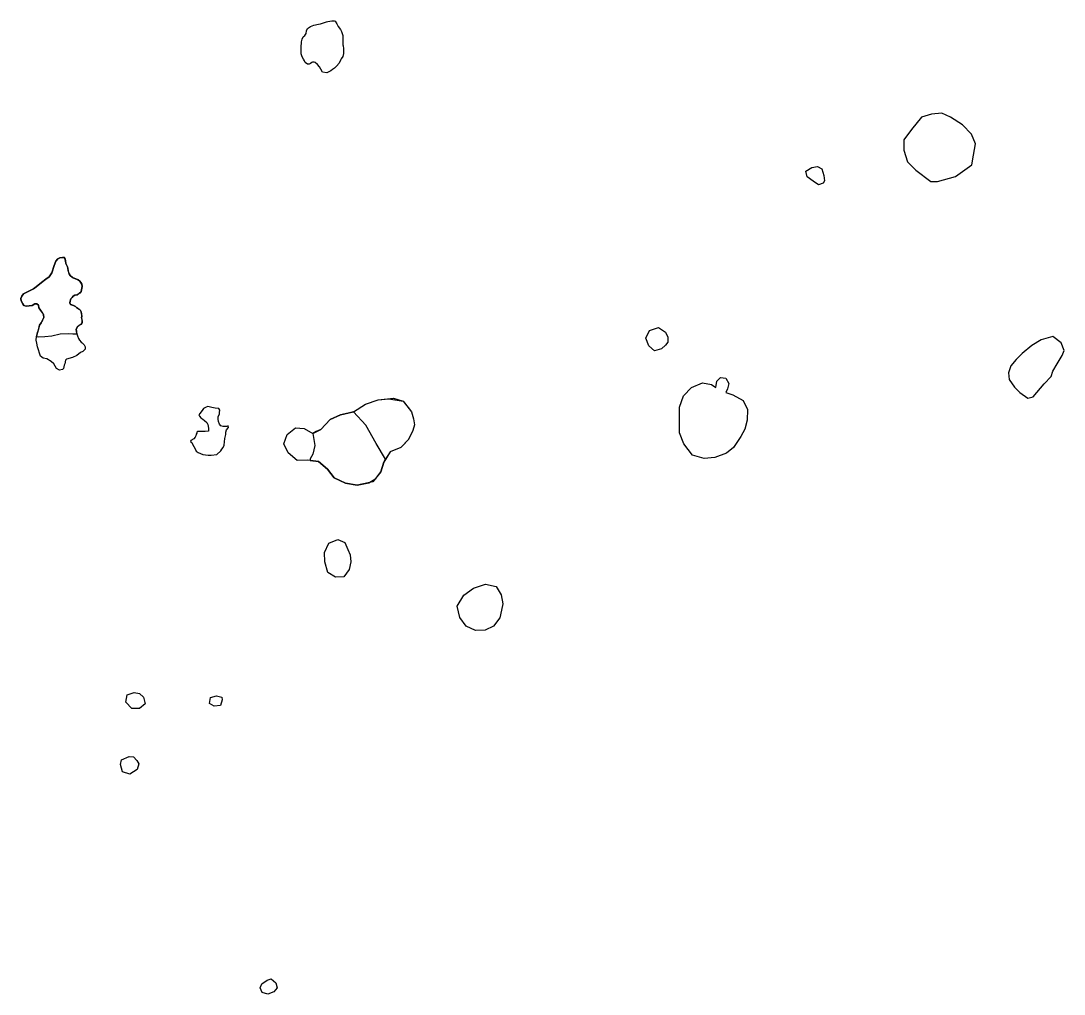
# Model space of a CAD drawing. Header units: metres. Extents: x 4462694 to 4462795, y 5794005 to 5794153.
# Drawn here: x 4462750.73 to 4462779.94, y 5794085.92 to 5794113.18 of the extents above; entities that cross this region are included whole.
import ezdxf

# ---------------------------------------------------------------- set-up
doc = ezdxf.new("R2010")
doc.units = ezdxf.units.M
doc.layers.add('Befunde', color=7, linetype='Continuous')

msp = doc.modelspace()

# ---------------------------------------------------------------- linework, layer by layer
at = {"layer": 'Befunde'}
for points, elevation in [([(4462759.132, 5794111.823), (4462759.089, 5794111.892), (4462759.036, 5794111.956), (4462758.975, 5794112.009), (4462758.945, 5794112.027), (4462758.899, 5794112.022), (4462758.877, 5794112.017), (4462758.842, 5794111.989), (4462758.799, 5794111.97), (4462758.756, 5794111.968), (4462758.694, 5794112.013), (4462758.668, 5794112.062), (4462758.645, 5794112.11), (4462758.606, 5794112.175), (4462758.582, 5794112.254), (4462758.582, 5794112.333), (4462758.581, 5794112.389), (4462758.581, 5794112.473), (4462758.585, 5794112.559), (4462758.59, 5794112.594), (4462758.611, 5794112.669), (4462758.638, 5794112.731), (4462758.685, 5794112.774), (4462758.718, 5794112.829), (4462758.732, 5794112.9), (4462758.753, 5794112.961), (4462758.787, 5794112.984), (4462758.842, 5794113.019), (4462758.931, 5794113.062), (4462759.063, 5794113.086), (4462759.125, 5794113.093), (4462759.2, 5794113.124), (4462759.288, 5794113.156), (4462759.328, 5794113.158), (4462759.438, 5794113.178), (4462759.502, 5794113.179), (4462759.527, 5794113.173), (4462759.578, 5794113.098), (4462759.617, 5794113.024), (4462759.684, 5794112.942), (4462759.712, 5794112.884), (4462759.746, 5794112.771), (4462759.75, 5794112.681), (4462759.749, 5794112.619), (4462759.75, 5794112.51), (4462759.754, 5794112.48), (4462759.763, 5794112.409), (4462759.765, 5794112.356), (4462759.763, 5794112.309), (4462759.764, 5794112.263), (4462759.742, 5794112.18), (4462759.697, 5794112.112), (4462759.681, 5794112.075), (4462759.646, 5794111.995), (4462759.569, 5794111.912), (4462759.517, 5794111.855), (4462759.459, 5794111.816), (4462759.406, 5794111.777), (4462759.356, 5794111.751), (4462759.298, 5794111.723), (4462759.172, 5794111.745)], 51.488), ([(4462775.674, 5794110.135), (4462775.454, 5794109.85), (4462775.451, 5794109.558), (4462775.554, 5794109.232), (4462775.795, 5794109), (4462776.212, 5794108.678), (4462776.399, 5794108.677), (4462776.9, 5794108.821), (4462777.356, 5794109.143), (4462777.408, 5794109.42), (4462777.46, 5794109.732), (4462777.351, 5794110.008), (4462777.099, 5794110.268), (4462776.758, 5794110.484), (4462776.515, 5794110.591), (4462776.228, 5794110.57), (4462775.952, 5794110.481)], 51.171), ([(4462751.811, 5794103.392), (4462751.729, 5794103.441), (4462751.655, 5794103.569), (4462751.577, 5794103.641), (4462751.459, 5794103.709), (4462751.35, 5794103.729), (4462751.281, 5794103.788), (4462751.197, 5794104.046), (4462751.179, 5794104.155), (4462751.16, 5794104.233), (4462751.172, 5794104.339), (4462751.197, 5794104.454), (4462751.219, 5794104.529), (4462751.256, 5794104.656), (4462751.297, 5794104.719), (4462751.338, 5794104.797), (4462751.375, 5794104.868), (4462751.366, 5794104.943), (4462751.334, 5794104.997), (4462751.26, 5794105.106), (4462751.231, 5794105.141), (4462751.228, 5794105.218), (4462751.175, 5794105.253), (4462751.119, 5794105.253), (4462751.044, 5794105.209), (4462750.882, 5794105.187), (4462750.817, 5794105.203), (4462750.789, 5794105.256), (4462750.742, 5794105.334), (4462750.73, 5794105.402), (4462750.761, 5794105.464), (4462750.808, 5794105.533), (4462750.895, 5794105.576), (4462751.088, 5794105.673), (4462751.16, 5794105.727), (4462751.303, 5794105.855), (4462751.425, 5794105.943), (4462751.525, 5794106.005), (4462751.596, 5794106.121), (4462751.659, 5794106.323), (4462751.705, 5794106.451), (4462751.768, 5794106.51), (4462751.825, 5794106.54), (4462751.899, 5794106.552), (4462751.95, 5794106.546), (4462751.97, 5794106.5), (4462751.979, 5794106.458), (4462751.993, 5794106.383), (4462752.027, 5794106.306), (4462752.045, 5794106.252), (4462752.058, 5794106.164), (4462752.079, 5794106.09), (4462752.109, 5794106.044), (4462752.172, 5794105.987), (4462752.213, 5794105.97), (4462752.335, 5794105.927), (4462752.38, 5794105.888), (4462752.406, 5794105.853), (4462752.435, 5794105.804), (4462752.443, 5794105.738), (4462752.435, 5794105.684), (4462752.424, 5794105.647), (4462752.417, 5794105.594), (4462752.377, 5794105.55), (4462752.306, 5794105.503), (4462752.244, 5794105.495), (4462752.198, 5794105.471), (4462752.164, 5794105.432), (4462752.132, 5794105.394), (4462752.123, 5794105.367), (4462752.106, 5794105.329), (4462752.101, 5794105.28), (4462752.124, 5794105.237), (4462752.207, 5794105.204), (4462752.26, 5794105.179), (4462752.29, 5794105.15), (4462752.367, 5794105.101), (4462752.398, 5794105.07), (4462752.417, 5794105.027), (4462752.431, 5794104.967), (4462752.438, 5794104.9), (4462752.432, 5794104.866), (4462752.441, 5794104.812), (4462752.445, 5794104.769), (4462752.445, 5794104.732), (4462752.426, 5794104.686), (4462752.394, 5794104.672), (4462752.354, 5794104.632), (4462752.32, 5794104.614), (4462752.295, 5794104.574), (4462752.277, 5794104.538), (4462752.289, 5794104.488), (4462752.291, 5794104.462), (4462752.301, 5794104.416), (4462752.318, 5794104.356), (4462752.344, 5794104.281), (4462752.368, 5794104.236), (4462752.417, 5794104.182), (4462752.451, 5794104.158), (4462752.498, 5794104.101), (4462752.531, 5794104.051), (4462752.528, 5794103.983), (4462752.465, 5794103.92), (4462752.4, 5794103.894), (4462752.298, 5794103.803), (4462752.172, 5794103.748), (4462752.007, 5794103.703), (4462751.981, 5794103.677), (4462751.957, 5794103.576), (4462751.947, 5794103.533), (4462751.922, 5794103.443), (4462751.893, 5794103.409)], 51.446), ([(4462752.301, 5794104.416), (4462752.289, 5794104.488), (4462752.277, 5794104.538), (4462752.32, 5794104.614), (4462752.394, 5794104.672), (4462752.426, 5794104.686), (4462752.447, 5794104.738), (4462752.445, 5794104.794), (4462752.432, 5794104.866), (4462752.438, 5794104.9), (4462752.434, 5794104.936), (4462752.426, 5794104.986), (4462752.417, 5794105.027), (4462752.398, 5794105.07), (4462752.382, 5794105.086), (4462752.355, 5794105.108), (4462752.322, 5794105.13), (4462752.29, 5794105.15), (4462752.26, 5794105.179), (4462752.26, 5794105.179), (4462752.219, 5794105.198), (4462752.161, 5794105.223), (4462752.124, 5794105.237), (4462752.101, 5794105.28), (4462752.106, 5794105.329), (4462752.132, 5794105.394), (4462752.164, 5794105.432), (4462752.198, 5794105.471), (4462752.244, 5794105.495), (4462752.306, 5794105.503), (4462752.417, 5794105.594), (4462752.443, 5794105.738), (4462752.435, 5794105.804), (4462752.38, 5794105.888), (4462752.335, 5794105.927), (4462752.172, 5794105.987), (4462752.109, 5794106.044), (4462752.079, 5794106.09), (4462752.054, 5794106.188), (4462752.045, 5794106.252), (4462752.034, 5794106.285), (4462752.018, 5794106.327), (4462751.993, 5794106.383), (4462751.979, 5794106.458), (4462751.96, 5794106.522), (4462751.95, 5794106.546), (4462751.899, 5794106.552), (4462751.825, 5794106.54), (4462751.768, 5794106.51), (4462751.705, 5794106.451), (4462751.659, 5794106.323), (4462751.596, 5794106.121), (4462751.525, 5794106.005), (4462751.425, 5794105.943), (4462751.303, 5794105.855), (4462751.16, 5794105.727), (4462751.088, 5794105.673), (4462750.808, 5794105.533), (4462750.761, 5794105.464), (4462750.73, 5794105.402), (4462750.742, 5794105.334), (4462750.789, 5794105.256), (4462750.817, 5794105.203), (4462750.882, 5794105.187), (4462751.044, 5794105.209), (4462751.119, 5794105.253), (4462751.175, 5794105.253), (4462751.228, 5794105.218), (4462751.231, 5794105.141), (4462751.26, 5794105.106), (4462751.279, 5794105.077), (4462751.319, 5794105.019), (4462751.366, 5794104.943), (4462751.375, 5794104.868), (4462751.338, 5794104.797), (4462751.312, 5794104.747), (4462751.297, 5794104.719), (4462751.256, 5794104.656), (4462751.234, 5794104.58), (4462751.197, 5794104.454), (4462751.172, 5794104.339), (4462751.234, 5794104.329), (4462751.234, 5794104.329), (4462751.405, 5794104.335), (4462751.596, 5794104.355), (4462751.835, 5794104.412), (4462751.835, 5794104.412), (4462752.067, 5794104.419), (4462752.181, 5794104.416), (4462752.301, 5794104.416)], 51.446), ([(4462760.047, 5794102.232), (4462760.381, 5794102.443), (4462760.735, 5794102.563), (4462761.031, 5794102.593), (4462761.031, 5794102.593), (4462761.437, 5794102.522), (4462761.576, 5794102.347), (4462761.667, 5794102.232), (4462761.726, 5794102.027), (4462761.751, 5794101.863), (4462761.703, 5794101.709), (4462761.613, 5794101.514), (4462761.578, 5794101.445), (4462761.432, 5794101.295), (4462761.371, 5794101.233), (4462761.067, 5794101.106), (4462760.943, 5794100.902), (4462760.678, 5794101.344), (4462760.39, 5794101.857), (4462760.047, 5794102.232)], 51.237), ([(4462756.216, 5794101.036), (4462756.325, 5794101.134), (4462756.36, 5794101.178), (4462756.395, 5794101.233), (4462756.426, 5794101.292), (4462756.434, 5794101.383), (4462756.445, 5794101.484), (4462756.465, 5794101.591), (4462756.467, 5794101.66), (4462756.489, 5794101.726), (4462756.546, 5794101.792), (4462756.535, 5794101.834), (4462756.493, 5794101.821), (4462756.445, 5794101.816), (4462756.393, 5794101.814), (4462756.334, 5794101.832), (4462756.292, 5794101.886), (4462756.266, 5794101.958), (4462756.255, 5794102.022), (4462756.257, 5794102.084), (4462756.29, 5794102.171), (4462756.295, 5794102.212), (4462756.299, 5794102.278), (4462756.273, 5794102.319), (4462756.168, 5794102.332), (4462756.08, 5794102.35), (4462755.967, 5794102.374), (4462755.916, 5794102.361), (4462755.844, 5794102.321), (4462755.807, 5794102.263), (4462755.739, 5794102.177), (4462755.715, 5794102.14), (4462755.728, 5794102.105), (4462755.77, 5794102.055), (4462755.827, 5794102.02), (4462755.875, 5794101.983), (4462755.938, 5794101.928), (4462755.969, 5794101.876), (4462755.984, 5794101.772), (4462755.982, 5794101.683), (4462755.89, 5794101.676), (4462755.82, 5794101.678), (4462755.752, 5794101.674), (4462755.702, 5794101.678), (4462755.678, 5794101.676), (4462755.661, 5794101.661), (4462755.654, 5794101.63), (4462755.641, 5794101.602), (4462755.634, 5794101.556), (4462755.613, 5794101.517), (4462755.571, 5794101.469), (4462755.49, 5794101.427), (4462755.484, 5794101.399), (4462755.519, 5794101.366), (4462755.523, 5794101.338), (4462755.578, 5794101.256), (4462755.61, 5794101.191), (4462755.643, 5794101.125), (4462755.696, 5794101.086), (4462755.822, 5794101.031), (4462755.971, 5794101.016), (4462756.061, 5794101.018)], -0.008), ([(4462758.905, 5794101.624), (4462758.963, 5794101.286), (4462758.91, 5794101.041), (4462758.834, 5794100.908), (4462758.835, 5794100.861), (4462759.066, 5794100.835), (4462759.316, 5794100.625), (4462759.5, 5794100.383), (4462759.822, 5794100.227), (4462760.15, 5794100.173), (4462760.471, 5794100.24), (4462760.668, 5794100.364), (4462760.813, 5794100.548), (4462760.892, 5794100.818), (4462760.943, 5794100.902), (4462760.678, 5794101.344), (4462760.39, 5794101.857), (4462760.047, 5794102.232), (4462759.928, 5794102.203), (4462759.677, 5794102.142), (4462759.387, 5794102.012), (4462759.132, 5794101.736), (4462759.003, 5794101.672)], 51.309)]:
    msp.add_lwpolyline(points, close=True, dxfattribs=dict(at, elevation=elevation))
for points in [[(4462773.192, 5794108.631, 51.161), (4462773.063, 5794108.583, 51.16), (4462772.919, 5794108.686, 51.168), (4462772.745, 5794108.811, 51.126), (4462772.711, 5794108.969, 51.14), (4462772.875, 5794109.075, 51.152), (4462773.037, 5794109.102, 51.154), (4462773.158, 5794109.032, 51.175), (4462773.213, 5794108.851, 51.177), (4462773.235, 5794108.695, 51.166)], [(4462768.782, 5794104.099, 51.216), (4462768.67, 5794103.996, 51.235), (4462768.475, 5794103.935, 51.219), (4462768.312, 5794104.073, 51.222), (4462768.233, 5794104.29, 51.229), (4462768.329, 5794104.504, 51.217), (4462768.586, 5794104.594, 51.215), (4462768.783, 5794104.461, 51.203), (4462768.845, 5794104.317, 51.225), (4462768.843, 5794104.177, 51.215)], [(4462779.624, 5794104.342, 51.078), (4462779.305, 5794104.245, 51.112), (4462779.044, 5794104.086, 51.139), (4462778.767, 5794103.858, 51.127), (4462778.603, 5794103.695, 51.1), (4462778.451, 5794103.512, 51.168), (4462778.39, 5794103.323, 51.158), (4462778.407, 5794103.129, 51.178), (4462778.55, 5794102.915, 51.172), (4462778.707, 5794102.767, 51.155), (4462778.93, 5794102.614, 51.156), (4462779.081, 5794102.647, 51.109), (4462779.389, 5794103.016, 51.1), (4462779.585, 5794103.219, 51.075), (4462779.627, 5794103.368, 51.1), (4462779.749, 5794103.568, 51.099), (4462779.889, 5794103.807, 51.103), (4462779.944, 5794103.95, 51.096), (4462779.859, 5794104.16, 51.091)], [(4462770.888, 5794101.536, 51.148), (4462770.683, 5794101.23, 51.141), (4462770.485, 5794101.067, 51.175), (4462770.163, 5794100.951, 51.162), (4462769.861, 5794100.919, 51.19), (4462769.534, 5794101.015, 51.184), (4462769.294, 5794101.329, 51.157), (4462769.177, 5794101.638, 51.158), (4462769.171, 5794101.995, 51.186), (4462769.177, 5794102.358, 51.201), (4462769.286, 5794102.672, 51.192), (4462769.509, 5794102.909, 51.189), (4462769.822, 5794103.041, 51.176), (4462770.066, 5794102.996, 51.177), (4462770.191, 5794102.909, 51.169), (4462770.217, 5794103.083, 51.169), (4462770.323, 5794103.19, 51.17), (4462770.47, 5794103.166, 51.173), (4462770.558, 5794103.02, 51.164), (4462770.515, 5794102.873, 51.155), (4462770.473, 5794102.771, 51.145), (4462770.665, 5794102.708, 51.142), (4462770.954, 5794102.548, 51.13), (4462771.075, 5794102.297, 51.131), (4462771.073, 5794101.995, 51.134), (4462771.006, 5794101.739, 51.158)], [(4462761.751, 5794101.863, 51.24), (4462761.703, 5794101.709, 51.236), (4462761.584, 5794101.452, 51.231), (4462761.371, 5794101.233, 51.219), (4462761.067, 5794101.106, 51.239), (4462760.892, 5794100.818, 51.261), (4462760.813, 5794100.548, 51.257), (4462760.59, 5794100.265, 51.26), (4462760.15, 5794100.173, 51.276), (4462759.822, 5794100.227, 51.275), (4462759.5, 5794100.383, 51.294), (4462759.316, 5794100.625, 51.316), (4462759.066, 5794100.835, 51.288), (4462758.762, 5794100.87, 51.32), (4462758.471, 5794100.868, 51.337), (4462758.216, 5794101.077, 51.348), (4462758.091, 5794101.327, 51.37), (4462758.189, 5794101.597, 51.333), (4462758.422, 5794101.779, 51.325), (4462758.666, 5794101.756, 51.309), (4462758.905, 5794101.624, 51.309), (4462759.132, 5794101.736, 51.296), (4462759.387, 5794102.012, 51.263), (4462759.677, 5794102.142, 51.249), (4462760.047, 5794102.232, 51.237), (4462760.381, 5794102.443, 51.239), (4462760.735, 5794102.563, 51.24), (4462761.161, 5794102.607, 51.222), (4462761.437, 5794102.522, 51.215), (4462761.667, 5794102.232, 51.236), (4462761.726, 5794102.027, 51.243)], [(4462759.951, 5794098.223, 51.309), (4462759.972, 5794098.022, 51.33), (4462759.921, 5794097.807, 51.316), (4462759.778, 5794097.608, 51.314), (4462759.541, 5794097.592, 51.335), (4462759.326, 5794097.73, 51.349), (4462759.238, 5794098.028, 51.328), (4462759.237, 5794098.288, 51.339), (4462759.358, 5794098.552, 51.308), (4462759.608, 5794098.648, 51.314), (4462759.798, 5794098.565, 51.299), (4462759.885, 5794098.367, 51.299)], [(4462764.191, 5794096.674, 51.253), (4462764.14, 5794096.453, 51.258), (4462763.966, 5794096.228, 51.268), (4462763.728, 5794096.111, 51.266), (4462763.464, 5794096.102, 51.264), (4462763.2, 5794096.228, 51.277), (4462763.019, 5794096.469, 51.298), (4462762.952, 5794096.784, 51.293), (4462763.132, 5794097.091, 51.294), (4462763.407, 5794097.289, 51.296), (4462763.743, 5794097.403, 51.264), (4462764.042, 5794097.331, 51.258), (4462764.184, 5794097.104, 51.249), (4462764.225, 5794096.848, 51.229)], [(4462754.168, 5794094.231, 51.35), (4462754.208, 5794094.045, 51.374), (4462754.052, 5794093.913, 51.383), (4462753.84, 5794093.913, 51.365), (4462753.67, 5794094.094, 51.376), (4462753.711, 5794094.299, 51.383), (4462753.898, 5794094.369, 51.391), (4462754.052, 5794094.342, 51.357)], [(4462756.364, 5794094.158, 51.343), (4462756.323, 5794094.001, 51.36), (4462756.142, 5794093.979, 51.37), (4462756.015, 5794094.053, 51.35), (4462756.04, 5794094.228, 51.335), (4462756.211, 5794094.272, 51.335), (4462756.357, 5794094.23, 51.335)], [(4462754.034, 5794092.366, 51.344), (4462753.983, 5794092.204, 51.354), (4462753.783, 5794092.078, 51.378), (4462753.573, 5794092.145, 51.383), (4462753.521, 5794092.348, 51.395), (4462753.55, 5794092.482, 51.396), (4462753.76, 5794092.577, 51.387), (4462753.887, 5794092.567, 51.382), (4462753.974, 5794092.461, 51.367)], [(4462757.903, 5794086.092, 51.359), (4462757.814, 5794085.983, 51.35), (4462757.641, 5794085.916, 51.345), (4462757.489, 5794085.965, 51.332), (4462757.431, 5794086.095, 51.338), (4462757.478, 5794086.208, 51.33), (4462757.623, 5794086.305, 51.344), (4462757.739, 5794086.347, 51.346), (4462757.869, 5794086.237, 51.344)]]:
    msp.add_polyline3d(points, close=True, dxfattribs=at)

doc.saveas('drawing.dxf')
